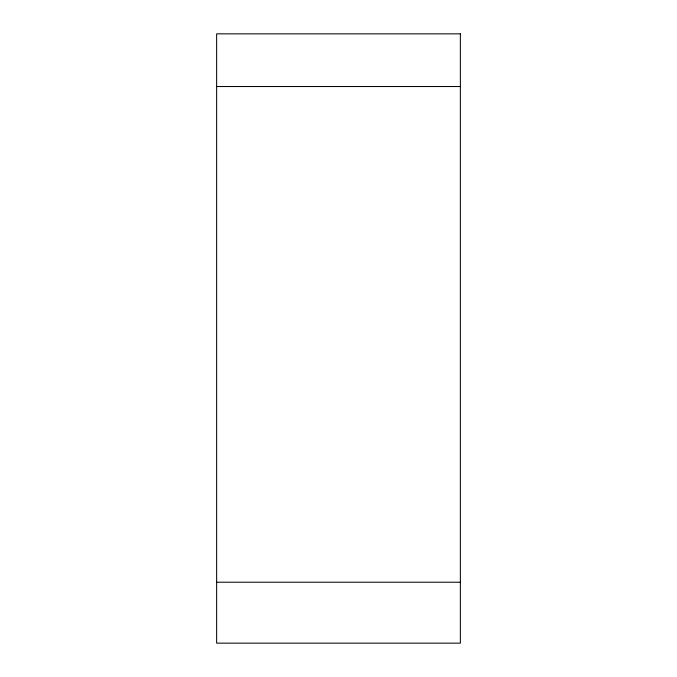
<?xml version="1.0" encoding="UTF-8"?>
<svg xmlns="http://www.w3.org/2000/svg" width="677" height="677" viewBox="0 0 677 677"><rect width="100%" height="100%" fill="white"/><g stroke="black" fill="none" stroke-linecap="round" stroke-linejoin="round"><path stroke-width="1.02" d="M216.64 86.529L460.36 86.529M216.64 582.22L460.36 582.22M460.36 33.85L216.64 33.85L216.64 643.15L460.36 643.15L460.36 33.85"/></g></svg>
